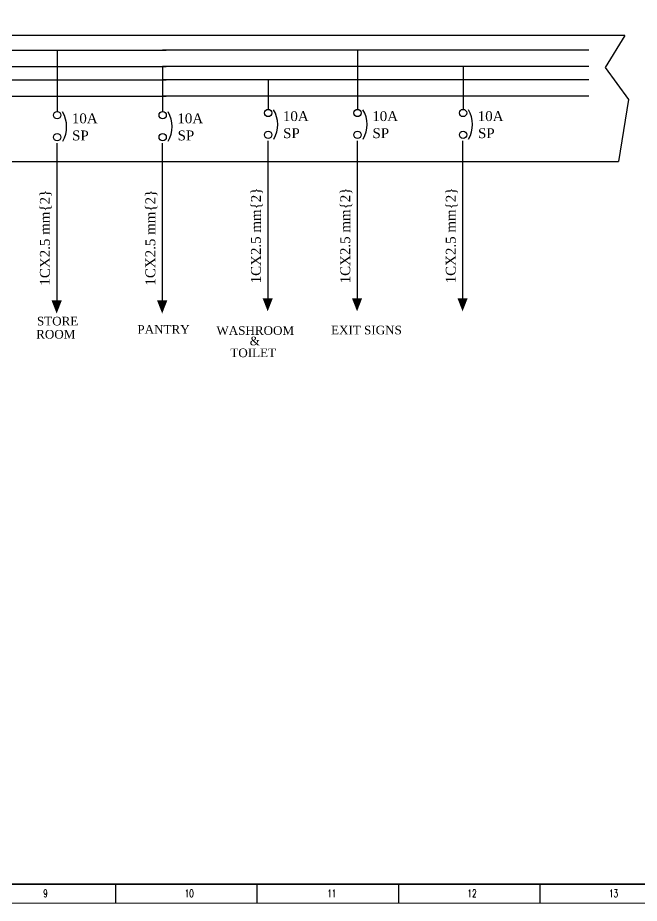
# Model space of a CAD drawing. Header units: inches. Extents: x 1445 to 3588, y -22 to 615.
# Drawn here: x 3154.7 to 3402.1, y -22 to 330.7 of the extents above; entities that cross this region are included whole.
import ezdxf

# ---------------------------------------------------------------- set-up
doc = ezdxf.new("R2010")
doc.units = ezdxf.units.IN
doc.header["$MEASUREMENT"] = 0
doc.styles.add('B', font='times.ttf')
doc.styles.add('TEG BORDER', font='txt_qlt.shx', dxfattribs={"width": 0.7, "bigfont": 'hztxt.shx'})

# ---------------------------------------------------------------- blocks, each defined once
blk = doc.blocks.new('252 BORDER A2')
at = {"linetype": 'Continuous'}
blk.add_line((5, 5), (489, 5), dxfattribs=at)
for p, q in [((334.12, 0), (334.12, 5)), ((371.25, 0), (371.25, 5)), ((408.37, 0), (408.37, 5)), ((445.5, 0), (445.5, 5))]:
    blk.add_line(p, q)
at = {"color": 5, "lineweight": 15}
blk.add_lwpolyline([(0, 420), (594, 420), (594, 0), (0, 0)], close=True, dxfattribs=at)
blk.add_lwpolyline([(5, 415), (589, 415), (589, 5), (5, 5)], close=True)
at = {"char_height": 2, "width": 2, "attachment_point": 7, "style": 'TEG BORDER'}
for s, insert in [('9', (315.05, 1.59)), ('\\pi2.2204e-016;10', (352.17, 1.59)), ('\\pi0.3;11', (389.3, 1.59)), ('\\pi2.2204e-016;12', (426.42, 1.59)), ('\\pi2.2204e-016;13', (463.55, 1.59))]:
    blk.add_mtext(s, dxfattribs=dict(at, insert=insert))

msp = doc.modelspace()

# ---------------------------------------------------------------- linework, layer by layer
at = {"ltscale": 0.01}
for p, q in [((3396.43, 323.56), (3030.97, 323.56)), ((2735.52, 273.36), (3393.83, 273.38))]:
    msp.add_line(p, q, dxfattribs=at)
for p, q in [((2743.57, 317.75), (3213.86, 317.75)), ((3170.4, 317.75), (3170.4, 293.28)), ((3170.4, 317.75), (3170.4, 293.28)), ((3382.01, 317.75), (3212.4, 317.75)), ((3289.97, 317.75), (3289.97, 294.17)), ((3289.97, 317.75), (3289.97, 294.17)), ((2743.57, 311.26), (3213.86, 311.26)), ((3212.4, 311.26), (3212.4, 293.28)), ((3382.01, 311.26), (3212.4, 311.26)), ((3331.97, 311.26), (3331.97, 294.17)), ((3331.97, 311.26), (3331.97, 294.17)), ((2743.57, 305.92), (3213.86, 305.92)), ((3382.01, 305.92), (3212.4, 305.92)), ((3254.4, 305.92), (3254.4, 294.17)), ((3254.4, 305.92), (3254.4, 294.17)), ((2743.57, 299.43), (3213.86, 299.43)), ((3382.01, 299.43), (3212.4, 299.43)), ((3170.21, 280.68), (3170.21, 217.28)), ((3170.21, 280.68), (3170.21, 217.28)), ((3212.21, 280.68), (3212.21, 217.28)), ((3212.21, 280.68), (3212.21, 217.28)), ((3254.21, 281.57), (3254.21, 218.17)), ((3254.21, 281.57), (3254.21, 218.17)), ((3289.78, 281.58), (3289.78, 218.17)), ((3289.78, 281.58), (3289.78, 218.17)), ((3331.78, 281.58), (3331.78, 218.17)), ((3331.78, 281.58), (3331.78, 218.17))]:
    msp.add_line(p, q)
msp.add_lwpolyline([(3396.43, 323.56), (3388.57, 310.88), (3397.79, 298.11), (3393.83, 273.38)])
for points in [[(3170.21, 212.83, 0, 4.07, 0), (3170.21, 218.06, 4.07, 4.07, 0)], [(3170.21, 212.83, 0, 4.07, 0), (3170.21, 218.06, 4.07, 4.07, 0)], [(3212.21, 212.83, 0, 4.07, 0), (3212.21, 218.06, 4.07, 4.07, 0)], [(3212.21, 212.83, 0, 4.07, 0), (3212.21, 218.06, 4.07, 4.07, 0)], [(3254.21, 213.72, 0, 4.07, 0), (3254.21, 218.95, 4.07, 4.07, 0)], [(3254.21, 213.72, 0, 4.07, 0), (3254.21, 218.95, 4.07, 4.07, 0)], [(3289.78, 213.72, 0, 4.07, 0), (3289.78, 218.95, 4.07, 4.07, 0)], [(3289.78, 213.72, 0, 4.07, 0), (3289.78, 218.95, 4.07, 4.07, 0)], [(3331.78, 213.72, 0, 4.07, 0), (3331.78, 218.95, 4.07, 4.07, 0)], [(3331.78, 213.72, 0, 4.07, 0), (3331.78, 218.95, 4.07, 4.07, 0)]]:
    msp.add_lwpolyline(points, format="xyseb")
for centre in [(3170.4, 291.83), (3170.4, 291.83), (3212.4, 291.83), (3212.4, 291.83), (3254.4, 292.72), (3254.4, 292.72), (3289.97, 292.72), (3289.97, 292.72), (3331.97, 292.72), (3331.97, 292.72), (3170.4, 283.11), (3170.4, 283.11), (3212.4, 283.11), (3212.4, 283.11), (3254.4, 284), (3254.4, 284), (3289.97, 284), (3289.97, 284), (3331.97, 284), (3331.97, 284)]:
    msp.add_circle(centre, 1.45)
for centre in [(3162.59, 287.25), (3162.59, 287.25), (3204.59, 287.25), (3204.59, 287.25), (3246.59, 288.14), (3246.59, 288.14), (3282.16, 288.14), (3282.16, 288.14), (3324.16, 288.14), (3324.16, 288.14)]:
    msp.add_arc(centre, 11.59, 329.9146, 30.5749)

# ---------------------------------------------------------------- block references
at = {"xscale": 1.5163271442, "yscale": 1.5163271442, "zscale": 1.5163271442}
msp.add_blockref('252 BORDER A2', (2687.14, -22.02), dxfattribs=at)

# ---------------------------------------------------------------- texts
at = {"style": 'B'}
for s, height, p in [('10A', 3.942, (3260.26, 289.5)), ('10A', 3.942, (3260.26, 289.5)), ('10A', 3.942, (3295.83, 289.5)), ('10A', 3.942, (3295.83, 289.5)), ('10A', 3.942, (3337.82, 289.5)), ('10A', 3.942, (3337.82, 289.5)), ('10A', 3.942, (3176.26, 288.61)), ('10A', 3.942, (3176.26, 288.61)), ('10A', 3.942, (3218.26, 288.61)), ('SP', 3.942, (3176.35, 281.81)), ('SP', 3.942, (3176.35, 281.81)), ('SP', 3.942, (3218.35, 281.81)), ('SP', 3.942, (3260.35, 282.7)), ('SP', 3.942, (3260.35, 282.7)), ('SP', 3.942, (3295.92, 282.7)), ('SP', 3.942, (3295.92, 282.7)), ('SP', 3.942, (3337.92, 282.7)), ('SP', 3.942, (3337.92, 282.7)), ('STORE', 3.444, (3162.36, 208.12)), ('PANTRY', 3.444, (3202.34, 204.81)), ('ROOM', 3.444, (3162.04, 202.87)), ('WASHROOM', 3.444, (3233.79, 204.37)), ('EXIT SIGNS', 3.444, (3279.42, 204.56)), ('&', 3.44, (3247.05, 200.21)), ('TOILET', 3.444, (3239.34, 195.48))]:
    msp.add_text(s, height=height, dxfattribs=at).set_placement(p)
for p in [(3167.48, 223.99), (3167.48, 223.99), (3209.48, 223.99), (3209.48, 223.99), (3251.48, 224.88), (3251.48, 224.88), (3287.05, 224.88), (3287.05, 224.88), (3329.05, 224.88), (3329.05, 224.88)]:
    msp.add_text('1CX2.5 mm{2}', height=3.9424, rotation=90, dxfattribs=at).set_placement(p)

doc.saveas('drawing.dxf')
